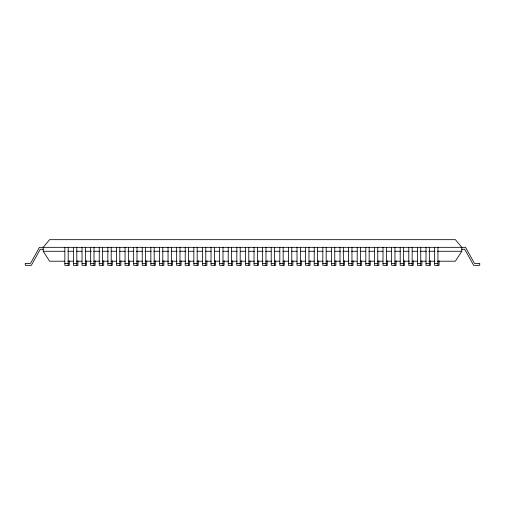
<?xml version="1.0" encoding="UTF-8"?>
<svg xmlns="http://www.w3.org/2000/svg" width="505" height="505" viewBox="0 0 505 505"><rect width="100%" height="100%" fill="white"/><g stroke="black" fill="none" stroke-linecap="round" stroke-linejoin="round"><path stroke-width="0.76" d="M64.577 261.205L49.604 261.205L43.203 251.269L43.203 247.33L49.604 239.673L455.396 239.673L461.797 247.33L461.797 251.269L455.396 261.205L437.273 261.205M43.203 249.268L40.28 249.268L31.335 265.327L25.25 265.327L25.25 263.389L30.527 263.389L39.472 247.33L465.528 247.33L474.473 263.389L479.75 263.389L479.75 265.327L473.665 265.327L464.72 249.268L461.797 249.268M43.203 251.269L64.583 251.269M67.733 251.269L73.25 251.269M76.4 251.269L81.917 251.269M85.074 251.269L91.38 251.269M93.741 251.269L100.047 251.269M102.414 251.269L108.714 251.269M111.081 251.269L116.598 251.269M119.748 251.269L125.265 251.269M127.632 251.269L133.939 251.269M136.299 251.269L142.606 251.269M144.973 251.269L151.273 251.269M153.64 251.269L159.946 251.269M162.307 251.269L168.613 251.269M170.98 251.269L177.28 251.269M179.647 251.269L185.954 251.269M188.314 251.269L193.832 251.269M196.988 251.269L202.505 251.269M205.655 251.269L211.172 251.269M214.328 251.269L219.839 251.269M222.995 251.269L228.512 251.269M231.662 251.269L237.18 251.269M240.336 251.269L245.853 251.269M249.003 251.269L254.52 251.269M257.67 251.269L263.187 251.269M265.554 251.269L271.071 251.269M274.221 251.269L279.738 251.269M282.895 251.269L288.412 251.269M291.562 251.269L297.079 251.269M300.229 251.269L305.746 251.269M308.902 251.269L314.419 251.269M317.569 251.269L323.086 251.269M326.243 251.269L331.753 251.269M334.91 251.269L340.427 251.269M342.788 251.269L349.094 251.269M351.461 251.269L356.978 251.269M360.128 251.269L365.645 251.269M368.801 251.269L374.319 251.269M377.469 251.269L382.986 251.269M386.136 251.269L391.653 251.269M394.809 251.269L400.326 251.269M403.476 251.269L408.993 251.269M412.143 251.269L417.66 251.269M420.027 251.269L426.334 251.269M428.695 251.269L435.001 251.269M437.368 251.269L461.797 251.269M67.727 261.205L73.244 261.205M76.394 261.205L81.911 261.205M85.061 261.205L91.367 261.205M93.728 261.205L100.034 261.205M102.395 261.205L108.701 261.205M111.068 261.205L116.579 261.205M119.736 261.205L125.246 261.205M128.403 261.205L133.913 261.205M136.281 261.205L142.58 261.205M144.948 261.205L151.248 261.205M153.615 261.205L159.915 261.205M162.282 261.205L168.582 261.205M170.949 261.205L177.255 261.205M179.616 261.205L185.922 261.205M188.283 261.205L193.8 261.205M196.95 261.205L202.467 261.205M205.617 261.205L211.134 261.205M214.284 261.205L219.801 261.205M222.951 261.205L228.468 261.205M231.618 261.205L237.135 261.205M240.285 261.205L245.802 261.205M248.952 261.205L254.469 261.205M257.619 261.205L263.137 261.205M265.504 261.205L271.804 261.205M274.171 261.205L279.682 261.205M282.838 261.205L288.349 261.205M291.505 261.205L297.016 261.205M300.172 261.205L305.683 261.205M308.839 261.205L314.35 261.205M317.506 261.205L323.023 261.205M326.173 261.205L331.69 261.205M334.84 261.205L340.357 261.205M343.507 261.205L349.024 261.205M351.385 261.205L356.902 261.205M360.052 261.205L365.57 261.205M368.719 261.205L374.237 261.205M377.387 261.205L382.904 261.205M386.054 261.205L391.571 261.205M394.721 261.205L400.238 261.205M403.388 261.205L409.694 261.205M412.055 261.205L417.572 261.205M420.722 261.205L426.239 261.205M428.606 261.205L434.906 261.205M64.855 263.389L68.207 263.389M73.452 263.389L76.811 263.389M82.05 263.389L85.408 263.389M90.654 263.389L94.006 263.389M99.251 263.389L102.603 263.389M107.849 263.389L111.201 263.389M116.447 263.389L119.799 263.389M125.044 263.389L128.403 263.389M133.642 263.389L137 263.389M142.246 263.389L145.598 263.389M150.844 263.389L154.195 263.389M159.441 263.389L162.793 263.389M168.039 263.389L171.391 263.389M176.636 263.389L179.988 263.389M185.234 263.389L188.592 263.389M193.838 263.389L197.19 263.389M202.436 263.389L205.787 263.389M211.033 263.389L214.385 263.389M219.631 263.389L222.983 263.389M228.228 263.389L231.58 263.389M236.826 263.389L240.184 263.389M245.424 263.389L248.782 263.389M254.028 263.389L257.38 263.389M262.625 263.389L265.977 263.389M271.223 263.389L274.575 263.389M279.82 263.389L283.172 263.389M288.418 263.389L291.776 263.389M297.016 263.389L300.374 263.389M305.62 263.389L308.972 263.389M314.217 263.389L317.569 263.389M322.815 263.389L326.167 263.389M331.413 263.389L334.764 263.389M340.01 263.389L343.362 263.389M348.608 263.389L351.966 263.389M357.212 263.389L360.564 263.389M365.809 263.389L369.161 263.389M374.407 263.389L377.759 263.389M383.005 263.389L386.357 263.389M391.602 263.389L394.954 263.389M400.2 263.389L403.558 263.389M408.798 263.389L412.156 263.389M417.401 263.389L420.753 263.389M425.999 263.389L429.351 263.389M434.597 263.389L437.949 263.389M439.047 260.738L439.047 265.327L434.597 265.327L434.597 247.33M437.949 247.33L437.949 265.327M430.449 260.738L430.449 265.327L425.999 265.327L425.999 247.33M429.351 247.33L429.351 265.327M421.852 260.738L421.852 265.327L417.401 265.327L417.401 247.33M420.753 247.33L420.753 265.327M413.254 260.738L413.254 265.327L408.798 265.327L408.798 247.33M412.156 247.33L412.156 265.327M404.65 260.738L404.65 265.327L400.2 265.327L400.2 247.33M403.558 247.33L403.558 265.327M396.053 260.738L396.053 265.327L391.602 265.327L391.602 247.33M394.954 247.33L394.954 265.327M387.455 260.738L387.455 265.327L383.005 265.327L383.005 247.33M386.357 247.33L386.357 265.327M378.857 260.738L378.857 265.327L374.407 265.327L374.407 247.33M377.759 247.33L377.759 265.327M370.26 260.738L370.26 265.327L365.809 265.327L365.809 247.33M369.161 247.33L369.161 265.327M361.662 260.738L361.662 265.327L357.212 265.327L357.212 247.33M360.564 247.33L360.564 265.327M353.058 260.738L353.058 265.327L348.608 265.327L348.608 247.33M351.966 247.33L351.966 265.327M344.46 260.738L344.46 265.327L340.01 265.327L340.01 247.33M343.362 247.33L343.362 265.327M335.863 260.738L335.863 265.327L331.413 265.327L331.413 247.33M334.764 247.33L334.764 265.327M327.265 260.738L327.265 265.327L322.815 265.327L322.815 247.33M326.167 247.33L326.167 265.327M318.668 260.738L318.668 265.327L314.217 265.327L314.217 247.33M317.569 247.33L317.569 265.327M310.07 260.738L310.07 265.327L305.62 265.327L305.62 247.33M308.972 247.33L308.972 265.327M301.466 260.738L301.466 265.327L297.016 265.327L297.016 247.33M300.374 247.33L300.374 265.327M292.868 260.738L292.868 265.327L288.418 265.327L288.418 247.33M291.776 247.33L291.776 265.327M284.271 260.738L284.271 265.327L279.82 265.327L279.82 247.33M283.172 247.33L283.172 265.327M275.673 260.738L275.673 265.327L271.223 265.327L271.223 247.33M274.575 247.33L274.575 265.327M267.076 260.738L267.076 265.327L262.625 265.327L262.625 247.33M265.977 247.33L265.977 265.327M258.478 260.738L258.478 265.327L254.028 265.327L254.028 247.33M257.38 247.33L257.38 265.327M249.88 260.738L249.88 265.327L245.424 265.327L245.424 247.33M248.782 247.33L248.782 265.327M241.276 260.738L241.276 265.327L236.826 265.327L236.826 247.33M240.184 247.33L240.184 265.327M232.679 260.738L232.679 265.327L228.228 265.327L228.228 247.33M231.58 247.33L231.58 265.327M224.081 260.738L224.081 265.327L219.631 265.327L219.631 247.33M222.983 247.33L222.983 265.327M215.483 260.738L215.483 265.327L211.033 265.327L211.033 247.33M214.385 247.33L214.385 265.327M206.886 260.738L206.886 265.327L202.436 265.327L202.436 247.33M205.787 247.33L205.787 265.327M198.288 260.738L198.288 265.327L193.838 265.327L193.838 247.33M197.19 247.33L197.19 265.327M189.684 260.738L189.684 265.327L185.234 265.327L185.234 247.33M188.592 247.33L188.592 265.327M181.087 260.738L181.087 265.327L176.636 265.327L176.636 247.33M179.988 247.33L179.988 265.327M172.489 260.738L172.489 265.327L168.039 265.327L168.039 247.33M171.391 247.33L171.391 265.327M163.891 260.738L163.891 265.327L159.441 265.327L159.441 247.33M162.793 247.33L162.793 265.327M155.294 260.738L155.294 265.327L150.844 265.327L150.844 247.33M154.195 247.33L154.195 265.327M146.696 260.738L146.696 265.327L142.246 265.327L142.246 247.33M145.598 247.33L145.598 265.327M138.092 260.738L138.092 265.327L133.642 265.327L133.642 247.33M137 247.33L137 265.327M129.495 260.738L129.495 265.327L125.044 265.327L125.044 247.33M128.403 247.33L128.403 265.327M120.897 260.738L120.897 265.327L116.447 265.327L116.447 247.33M119.799 247.33L119.799 265.327M112.299 260.738L112.299 265.327L107.849 265.327L107.849 247.33M111.201 247.33L111.201 265.327M103.702 260.738L103.702 265.327L99.251 265.327L99.251 247.33M102.603 247.33L102.603 265.327M95.104 260.738L95.104 265.327L90.654 265.327L90.654 247.33M94.006 247.33L94.006 265.327M86.506 260.738L86.506 265.327L82.05 265.327L82.05 247.33M85.408 247.33L85.408 265.327M77.903 260.738L77.903 265.327L73.452 265.327L73.452 247.33M76.811 247.33L76.811 265.327M69.305 260.738L69.305 265.327L64.855 265.327L64.855 247.33M68.207 247.33L68.207 265.327"/></g></svg>
